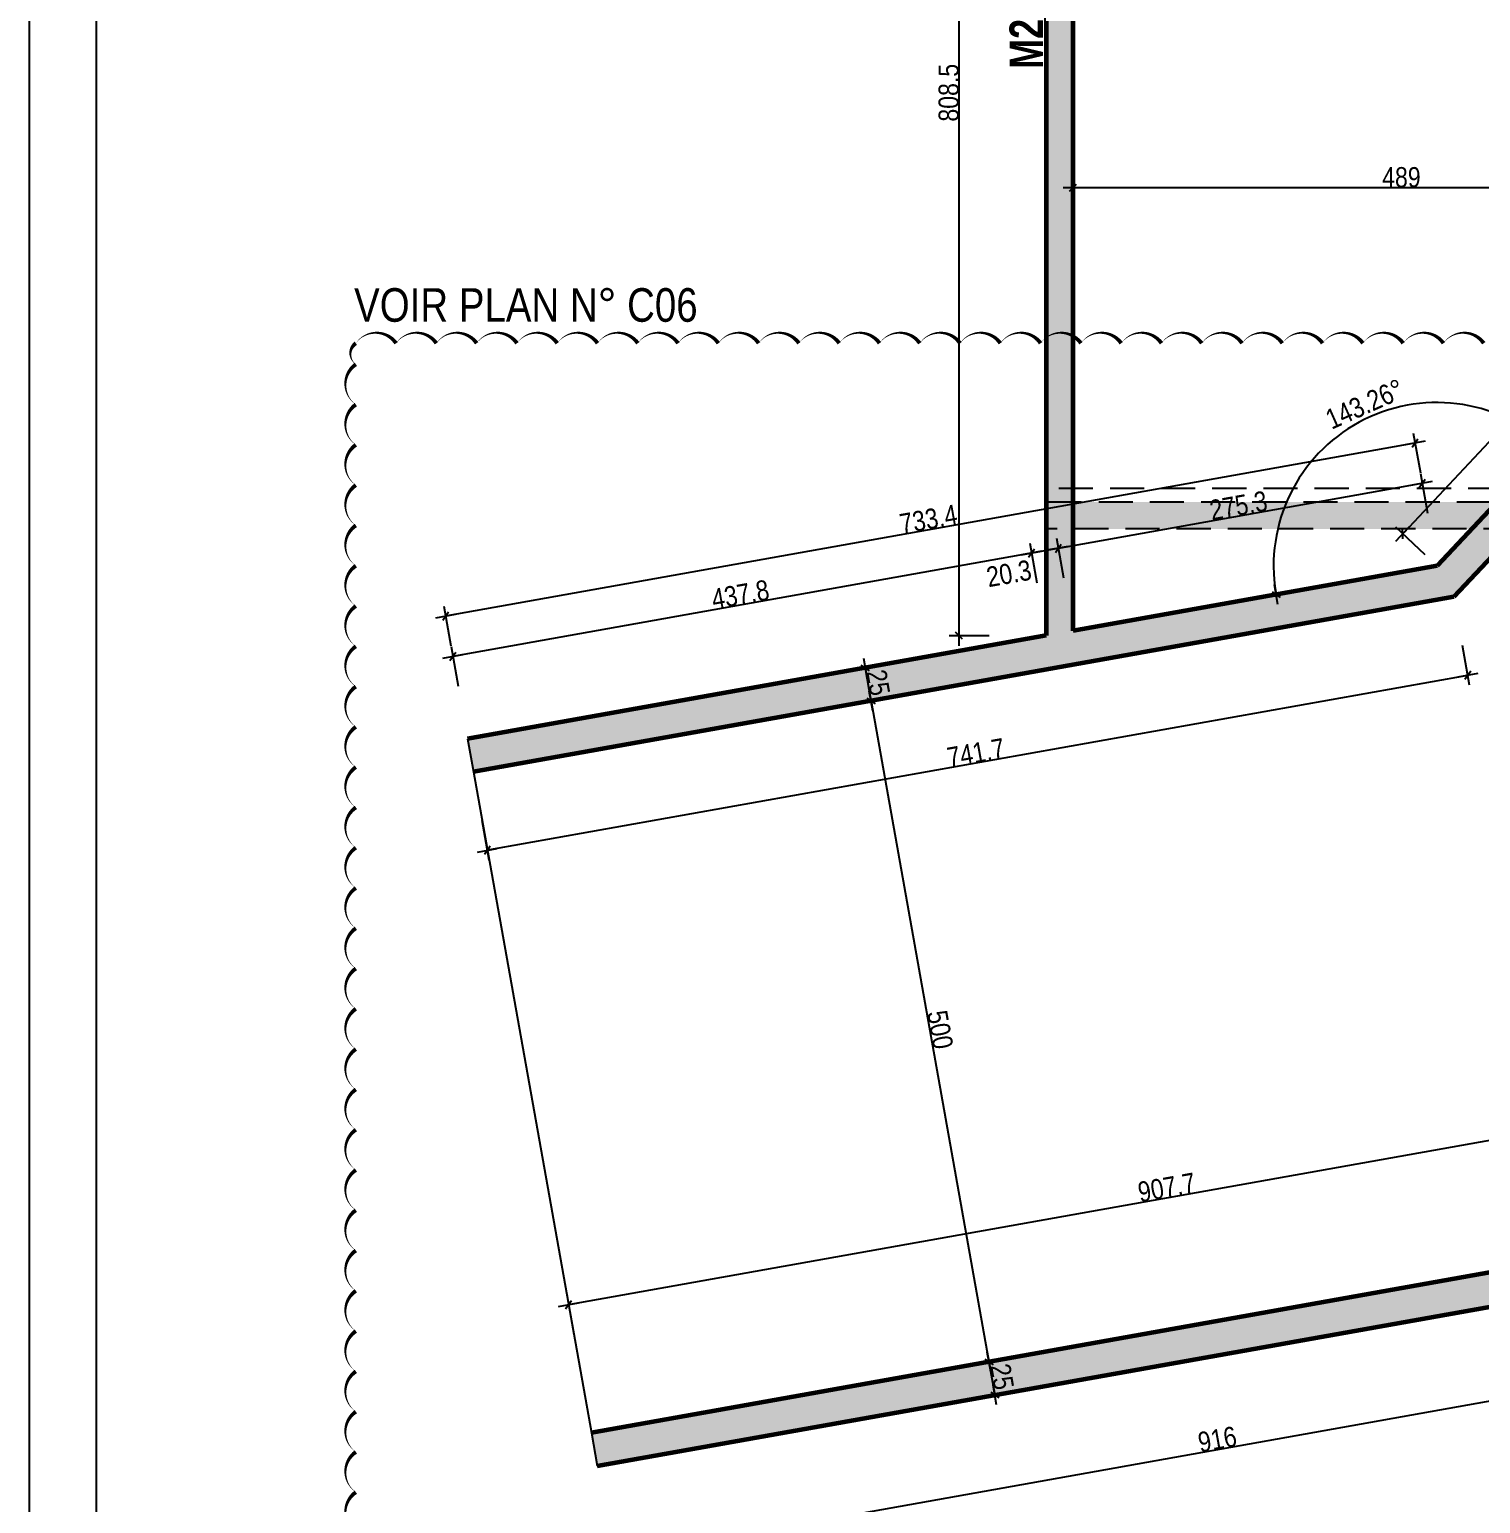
# Model space of a CAD drawing. Header units: millimetres. Extents: x -1921 to 5237, y 0 to 8595.
# Drawn here: x -1921 to -841, y 1684 to 2782 of the extents above; entities that cross this region are included whole.
import ezdxf
from ezdxf.enums import TextEntityAlignment as Align

# ---------------------------------------------------------------- set-up
doc = ezdxf.new("R2010")
doc.units = ezdxf.units.MM
doc.linetypes.add('CACHEX2', pattern=[19.05, 12.7, -6.35])
for name, color, linetype in [('01_Cad_2', 5, 'Continuous'), ('01_cote_gen', 4, 'Continuous'), ('01_linteaux', 2, 'Continuous'), ('01_murs_sup', 2, 'CACHEX2'), ('01_poch_murs', 253, 'Continuous'), ('01_texte', 230, 'Continuous'), ('AA_COTES', 2, 'Continuous')]:
    doc.layers.add(name, color=color, linetype=linetype)
doc.layers.add('01_murs_coup', color=5, linetype='Continuous', lineweight=60)
doc.styles.add('ARIAL NA', font='ARIALN.TTF')
doc.styles.add('impact', font='impact.ttf')
doc.styles.add('STYLE2', font='ARIALN.TTF')
doc.dimstyles.new('JB50', dxfattribs={"dimscale": 0.1, "dimtxt": 150, "dimasz": 15, "dimexe": 0.1, "dimexo": 0.1, "dimgap": 0.09, "dimtad": 1, "dimdec": 1, "dimdsep": 46, "dimtxsty": 'STYLE2', "dimblk1": 'BOND_G', "dimblk2": 'BOND_D', "dimsah": 1, "dimcen": 1.5, "dimdle": 0.01, "dimse1": 1, "dimse2": 1, "dimclrd": 4, "dimclre": 2, "dimclrt": 6, "dimazin": 2, "dimtfac": 2.333333, "dimtdec": 1, "dimtix": 1, "dimtmove": 2, "dimatfit": 3, "dimldrblk": 'BOND_G', "dimfxl": 1, "dimtolj": 1, "dimtzin": 0, "dimarcsym": 0})

# ---------------------------------------------------------------- blocks, each defined once
blk = doc.blocks.new('BOND_G')
at = {"layer": 'AA_COTES', "color": 0}
for p, q in [((0, -5), (0, 15)), ((5, 0), (-5, 0)), ((1.77, 1.77), (-1.77, -1.77))]:
    blk.add_line(p, q, dxfattribs=at)
blk = doc.blocks.new('BOND_D')
at = {"layer": 'AA_COTES', "color": 0}
for p, q in [((5, 0), (-5, 0)), ((-1.77, -1.77), (1.77, 1.77)), ((0, 5), (0, -15))]:
    blk.add_line(p, q, dxfattribs=at)
blk = doc.blocks.new('*D271')
at = {"layer": '01_cote_gen', "color": 4, "lineweight": -2, "transparency": 16777216}
blk.add_line((-1142.6, 2664), (-656.6, 2664), dxfattribs=at)
at = {"layer": 'DEFPOINTS', "color": 0}
for p in [(-1144.1, 2658.2), (-655.1, 2664), (-655.1, 2618.9)]:
    blk.add_point(p, dxfattribs=at)
at = {"layer": '01_cote_gen', "color": 4, "lineweight": -2, "transparency": 16777216, "xscale": 1.5, "yscale": 1.5, "zscale": 1.5, "rotation": 180}
blk.add_blockref('BOND_G', (-1144.1, 2664), dxfattribs=at)
at = {"layer": '01_cote_gen', "color": 4, "lineweight": -2, "transparency": 16777216, "xscale": 1.5, "yscale": 1.5, "zscale": 1.5}
blk.add_blockref('BOND_D', (-655.1, 2664), dxfattribs=at)
at = {"layer": '01_cote_gen', "color": 6, "transparency": 16777216, "insert": (-899.6, 2671.7), "char_height": 15, "attachment_point": 5, "style": 'STYLE2'}
blk.add_mtext('\\A1;489', dxfattribs=at)
blk = doc.blocks.new('*D278')
at = {"layer": '01_cote_gen', "color": 4, "lineweight": -2, "transparency": 16777216}
blk.add_line((-1298.7, 2304.8), (-1294.9, 2283.2), dxfattribs=at)
at = {"layer": 'DEFPOINTS', "color": 0}
for p in [(-1287.8, 2308.3), (-1283.4, 2283.7), (-1294.6, 2281.7)]:
    blk.add_point(p, dxfattribs=at)
at = {"layer": '01_cote_gen', "color": 4, "lineweight": -2, "transparency": 16777216, "xscale": 1.5, "yscale": 1.5, "zscale": 1.5}
for name, p, rotation in [('BOND_G', (-1299, 2306.3), 100.1170188303525), ('BOND_D', (-1294.6, 2281.7), 280.1170188303525)]:
    blk.add_blockref(name, p, dxfattribs=dict(at, rotation=rotation))
at = {"layer": '01_cote_gen', "color": 6, "transparency": 16777216, "insert": (-1289.3, 2295.4), "char_height": 15, "attachment_point": 5, "rotation": 280.117, "style": 'STYLE2'}
blk.add_mtext('\\A1;25', dxfattribs=at)
blk = doc.blocks.new('*D279')
at = {"layer": '01_cote_gen', "color": 4, "lineweight": -2, "transparency": 16777216}
blk.add_line((-1294.3, 2280.2), (-1207, 1791), dxfattribs=at)
at = {"layer": 'DEFPOINTS', "color": 0}
for p in [(-1283.4, 2283.7), (-1206.8, 1789.5), (-1162.2, 1797.4)]:
    blk.add_point(p, dxfattribs=at)
at = {"layer": '01_cote_gen', "color": 4, "lineweight": -2, "transparency": 16777216, "xscale": 1.5, "yscale": 1.5, "zscale": 1.5}
for name, p, rotation in [('BOND_G', (-1294.6, 2281.7), 100.1170188304325), ('BOND_D', (-1206.8, 1789.5), 280.1170188304325)]:
    blk.add_blockref(name, p, dxfattribs=dict(at, rotation=rotation))
at = {"layer": '01_cote_gen', "color": 6, "transparency": 16777216, "insert": (-1243.1, 2036.9), "char_height": 15, "attachment_point": 5, "rotation": 280.117, "style": 'STYLE2'}
blk.add_mtext('\\A1;500', dxfattribs=at)
blk = doc.blocks.new('*D280')
at = {"layer": '01_cote_gen', "color": 4, "lineweight": -2, "transparency": 16777216}
blk.add_line((-1206.5, 1788), (-1202.7, 1766.3), dxfattribs=at)
at = {"layer": 'DEFPOINTS', "color": 0}
for p in [(-1162.2, 1797.4), (-1135.5, 1776.8), (-1202.4, 1764.9)]:
    blk.add_point(p, dxfattribs=at)
at = {"layer": '01_cote_gen', "color": 4, "lineweight": -2, "transparency": 16777216, "xscale": 1.5, "yscale": 1.5, "zscale": 1.5}
for name, p, rotation in [('BOND_G', (-1206.8, 1789.5), 100.1170188304325), ('BOND_D', (-1202.4, 1764.9), 280.1170188304325)]:
    blk.add_blockref(name, p, dxfattribs=dict(at, rotation=rotation))
at = {"layer": '01_cote_gen', "color": 6, "transparency": 16777216, "insert": (-1197, 1778.5), "char_height": 15, "attachment_point": 5, "rotation": 280.117, "style": 'STYLE2'}
blk.add_mtext('\\A1;25', dxfattribs=at)
blk = doc.blocks.new('*D281')
at = {"layer": '01_cote_gen', "color": 4, "lineweight": -2, "transparency": 16777216}
blk.add_line((-851.6, 2300.5), (-1578.8, 2170.8), dxfattribs=at)
at = {"layer": 'DEFPOINTS', "color": 0}
for p in [(-860.5, 2359.2), (-1590.7, 2228.9), (-1580.3, 2170.5)]:
    blk.add_point(p, dxfattribs=at)
at = {"layer": '01_cote_gen', "color": 4, "lineweight": -2, "transparency": 16777216, "xscale": 1.5, "yscale": 1.5, "zscale": 1.5}
for name, p, rotation in [('BOND_G', (-850.1, 2300.8), 10.11701883036592), ('BOND_D', (-1580.3, 2170.5), 190.1170188303659)]:
    blk.add_blockref(name, p, dxfattribs=dict(at, rotation=rotation))
at = {"layer": '01_cote_gen', "color": 6, "transparency": 16777216, "insert": (-1216.5, 2243.1), "char_height": 15, "attachment_point": 5, "rotation": 10.117, "style": 'STYLE2'}
blk.add_mtext('\\A1;741.7', dxfattribs=at)
blk = doc.blocks.new('*D284')
at = {"layer": '01_cote_gen', "color": 4, "lineweight": -2, "transparency": 16777216}
blk.add_line((-1604.6, 2315.3), (-1176.5, 2391.7), dxfattribs=at)
at = {"layer": 'DEFPOINTS', "color": 0}
for p in [(-1175.1, 2391.9), (-1164.1, 2330.4), (-1595.1, 2253.5)]:
    blk.add_point(p, dxfattribs=at)
at = {"layer": '01_cote_gen', "color": 4, "lineweight": -2, "transparency": 16777216, "xscale": 1.5, "yscale": 1.5, "zscale": 1.5}
for name, p, rotation in [('BOND_D', (-1175.1, 2391.9), 10.11701883034966), ('BOND_G', (-1606, 2315), 190.1170188303497)]:
    blk.add_blockref(name, p, dxfattribs=dict(at, rotation=rotation))
at = {"layer": '01_cote_gen', "color": 6, "transparency": 16777216, "insert": (-1391.9, 2361), "char_height": 15, "attachment_point": 5, "rotation": 10.117, "style": 'STYLE2'}
blk.add_mtext('\\A1;437.8', dxfattribs=at)
blk = doc.blocks.new('*D285')
at = {"layer": '01_cote_gen', "color": 4, "lineweight": -2, "transparency": 16777216}
blk.add_line((-1173.6, 2392.2), (-1156.5, 2395.2), dxfattribs=at)
at = {"layer": 'DEFPOINTS', "color": 0}
for p in [(-1155.1, 2395.5), (-1164.1, 2330.4), (-1144.1, 2334)]:
    blk.add_point(p, dxfattribs=at)
at = {"layer": '01_cote_gen', "color": 4, "lineweight": -2, "transparency": 16777216, "xscale": 1.5, "yscale": 1.5, "zscale": 1.5}
for name, p, rotation in [('BOND_D', (-1155.1, 2395.5), 10.11701883034775), ('BOND_G', (-1175.1, 2391.9), 190.1170188303478)]:
    blk.add_blockref(name, p, dxfattribs=dict(at, rotation=rotation))
at = {"layer": '01_cote_gen', "color": 6, "transparency": 16777216, "insert": (-1191.9, 2376.6), "char_height": 15, "attachment_point": 5, "rotation": 10.117, "style": 'STYLE2'}
blk.add_mtext('\\A1;20.3', dxfattribs=at)
blk = doc.blocks.new('*D286')
at = {"layer": '01_cote_gen', "color": 4, "lineweight": -2, "transparency": 16777216}
blk.add_line((-1153.6, 2395.8), (-885.5, 2443.6), dxfattribs=at)
at = {"layer": 'DEFPOINTS', "color": 0}
for p in [(-884.1, 2443.8), (-873.1, 2382.3), (-1144.1, 2334)]:
    blk.add_point(p, dxfattribs=at)
at = {"layer": '01_cote_gen', "color": 4, "lineweight": -2, "transparency": 16777216, "xscale": 1.5, "yscale": 1.5, "zscale": 1.5}
for name, p, rotation in [('BOND_D', (-884.1, 2443.8), 10.11701883034982), ('BOND_G', (-1155.1, 2395.5), 190.1170188303498)]:
    blk.add_blockref(name, p, dxfattribs=dict(at, rotation=rotation))
at = {"layer": '01_cote_gen', "color": 6, "transparency": 16777216, "insert": (-1020.9, 2427.2), "char_height": 15, "attachment_point": 5, "rotation": 10.117, "style": 'STYLE2'}
blk.add_mtext('\\A1;275.3', dxfattribs=at)
blk = doc.blocks.new('*D287')
at = {"layer": '01_cote_gen', "color": 4, "lineweight": -2, "transparency": 16777216}
blk.add_line((-1609.9, 2345.3), (-890.9, 2473.6), dxfattribs=at)
at = {"layer": 'DEFPOINTS', "color": 0}
for p in [(-889.4, 2473.8), (-880.1, 2421.7), (-1602.1, 2292.9)]:
    blk.add_point(p, dxfattribs=at)
at = {"layer": '01_cote_gen', "color": 4, "lineweight": -2, "transparency": 16777216, "xscale": 1.5, "yscale": 1.5, "zscale": 1.5}
for name, p, rotation in [('BOND_D', (-889.4, 2473.8), 10.11701883034901), ('BOND_G', (-1611.4, 2345), 190.117018830349)]:
    blk.add_blockref(name, p, dxfattribs=dict(at, rotation=rotation))
at = {"layer": '01_cote_gen', "color": 6, "transparency": 16777216, "insert": (-1251.8, 2417), "char_height": 15, "attachment_point": 5, "rotation": 10.117, "style": 'STYLE2'}
blk.add_mtext('\\A1;733.4', dxfattribs=at)
blk = doc.blocks.new('*D288')
at = {"layer": '01_cote_gen', "color": 4, "lineweight": -2, "transparency": 16777216}
blk.add_line((-897.6, 2407.3), (-681.6, 2637.8), dxfattribs=at)
at = {"layer": 'DEFPOINTS', "color": 0}
for p in [(-680.6, 2638.9), (-655.1, 2615), (-873.1, 2382.3)]:
    blk.add_point(p, dxfattribs=at)
at = {"layer": '01_cote_gen', "color": 4, "lineweight": -2, "transparency": 16777216, "xscale": 1.5, "yscale": 1.5, "zscale": 1.5}
for name, p, rotation in [('BOND_D', (-680.6, 2638.9), 46.85957807586688), ('BOND_G', (-898.6, 2406.2), 226.8595780758669)]:
    blk.add_blockref(name, p, dxfattribs=dict(at, rotation=rotation))
at = {"layer": '01_cote_gen', "color": 6, "transparency": 16777216, "insert": (-795.2, 2527.8), "char_height": 15, "attachment_point": 5, "rotation": 46.8596, "style": 'STYLE2'}
blk.add_mtext('\\A1;318.8', dxfattribs=at)
blk = doc.blocks.new('*D290')
at = {"layer": '01_cote_gen', "color": 4, "lineweight": -2, "transparency": 16777216}
blk.add_arc((-873.1, 2382.3), 121.7, 47.5656, 189.411, dxfattribs=at)
at = {"layer": 'DEFPOINTS', "color": 0}
for p in [(-969.5, 2456.6), (-809.4, 2450.3), (-873.1, 2382.3), (-976.3, 2363.9)]:
    blk.add_point(p, dxfattribs=at)
at = {"layer": '01_cote_gen', "color": 4, "lineweight": -2, "transparency": 16777216, "xscale": 1.5, "yscale": 1.5, "zscale": 1.5}
for name, p, rotation in [('BOND_G', (-789.8, 2471.1), 317.2125900599032), ('BOND_D', (-992.9, 2360.9), 279.764006846317)]:
    blk.add_blockref(name, p, dxfattribs=dict(at, rotation=rotation))
at = {"layer": '01_cote_gen', "color": 6, "transparency": 16777216, "insert": (-926.8, 2502.8), "char_height": 15, "attachment_point": 5, "rotation": 24.014, "style": 'STYLE2'}
blk.add_mtext('\\A1;143.26°', dxfattribs=at)
blk = doc.blocks.new('*D291')
at = {"layer": '01_cote_gen', "color": 4, "lineweight": -2, "transparency": 16777216}
blk.add_line((-1518.4, 1832.4), (-627.7, 1991.4), dxfattribs=at)
at = {"layer": 'DEFPOINTS', "color": 0}
for p in [(-626.3, 1991.6), (-614.5, 1925.6), (-1508.1, 1766.2)]:
    blk.add_point(p, dxfattribs=at)
at = {"layer": '01_cote_gen', "color": 4, "lineweight": -2, "transparency": 16777216, "xscale": 1.5, "yscale": 1.5, "zscale": 1.5}
for name, p, rotation in [('BOND_D', (-626.3, 1991.6), 10.11701883034934), ('BOND_G', (-1519.9, 1832.2), 190.1170188303493)]:
    blk.add_blockref(name, p, dxfattribs=dict(at, rotation=rotation))
at = {"layer": '01_cote_gen', "color": 6, "transparency": 16777216, "insert": (-1074.4, 1919.4), "char_height": 15, "attachment_point": 5, "rotation": 10.117, "style": 'STYLE2'}
blk.add_mtext('\\A1;907.7', dxfattribs=at)
blk = doc.blocks.new('*D293')
at = {"layer": '01_cote_gen', "color": 4, "lineweight": -2, "transparency": 16777216}
blk.add_line((-586, 1804.5), (-1484.8, 1644.1), dxfattribs=at)
at = {"layer": 'DEFPOINTS', "color": 0}
for p in [(-596.7, 1873), (-1498.5, 1712), (-1486.3, 1643.8)]:
    blk.add_point(p, dxfattribs=at)
at = {"layer": '01_cote_gen', "color": 4, "lineweight": -2, "transparency": 16777216, "xscale": 1.5, "yscale": 1.5, "zscale": 1.5}
for name, p, rotation in [('BOND_G', (-584.5, 1804.7), 10.11701883035009), ('BOND_D', (-1486.3, 1643.8), 190.11701883035)]:
    blk.add_blockref(name, p, dxfattribs=dict(at, rotation=rotation))
at = {"layer": '01_cote_gen', "color": 6, "transparency": 16777216, "insert": (-1036.7, 1731.8), "char_height": 15, "attachment_point": 5, "rotation": 10.117, "style": 'STYLE2'}
blk.add_mtext('\\A1;916', dxfattribs=at)
blk = doc.blocks.new('*D320')
at = {"layer": '01_cote_gen', "color": 4, "lineweight": -2, "transparency": 16777216}
blk.add_line((-1229, 2331.9), (-1229, 3137.4), dxfattribs=at)
at = {"layer": 'DEFPOINTS', "color": 0}
for p in [(-1229, 3138.9), (-1164.1, 3138.9), (-1164.1, 2330.4)]:
    blk.add_point(p, dxfattribs=at)
at = {"layer": '01_cote_gen', "color": 4, "lineweight": -2, "transparency": 16777216, "xscale": 1.5, "yscale": 1.5, "zscale": 1.5}
for name, p, rotation in [('BOND_D', (-1229, 3138.9), 90), ('BOND_G', (-1229, 2330.4), 270)]:
    blk.add_blockref(name, p, dxfattribs=dict(at, rotation=rotation))
at = {"layer": '01_cote_gen', "color": 6, "transparency": 16777216, "insert": (-1236.7, 2734.7), "char_height": 15, "attachment_point": 5, "rotation": 90, "style": 'STYLE2'}
blk.add_mtext('\\A1;808.5', dxfattribs=at)

msp = doc.modelspace()

# ---------------------------------------------------------------- hatches: boundary and pattern name
at = {"layer": '01_murs_sup', "ltscale": 2}
h = msp.add_hatch(dxfattribs=at)
h.set_pattern_fill('DASH', color=256, scale=2.5, angle=135)
h.set_pattern_definition([(135, (-40566.9674, 43643.463), (-11.2253202, 9e-16), [7.9375, -7.9375])])
h.paths.add_polyline_path([(-1144.07, 2429.86), (-1164.07, 2429.86), (-1164.07, 2409.86), (-1144.07, 2409.86)])
h.paths.add_polyline_path([(-828.53, 2429.86), (-1144.07, 2429.86), (-1144.07, 2409.86), (-847.27, 2409.86)])
h.paths.add_polyline_path([(-794.26, 2429.86), (-828.53, 2429.86), (-847.27, 2409.86), (-813.01, 2409.86)])
h.paths.add_polyline_path([(-109.03, 2429.86), (-794.26, 2429.86), (-813.01, 2409.86), (-127.77, 2409.86)])
h.paths.add_polyline_path([(819.93, 3138.86), (801.93, 3138.86), (801.93, 2429.86), (-73.08, 2429.86), (-73.08, 3138.86), (-93.08, 3138.86), (-93.08, 2429.86), (-109.03, 2429.86), (-127.77, 2409.86), (-93.51, 2409.86), (819.93, 2409.86)])
h.paths.add_polyline_path([(-96.2, 2486.38), (-69.59, 2486.38), (-69.59, 2517.61), (-96.2, 2517.61)], flags=25)
h.paths.add_polyline_path([(797.09, 2486.38), (823.7, 2486.38), (823.7, 2517.61), (797.09, 2517.61)], flags=9)
at = {"layer": '01_poch_murs'}
h = msp.add_hatch(color=256, dxfattribs=at)
h.dxf.hatch_style = 1
h.paths.add_polyline_path([(318.92, 4713.92), (-605.08, 4713.83), (-605.08, 4445.31), (-585.08, 4445.31), (-585.08, 4607.92), (234.92, 4607.92), (234.92, 4445.31), (254.92, 4445.31), (254.92, 4607.93), (801.91, 4607.85), (801.91, 4445.31), (819.9, 4445.31), (819.9, 4625.85), (320.92, 4625.92), (-585.08, 4625.92), (-585.08, 4695.83), (318.92, 4695.92)])
h.paths.add_polyline_path([(254.92, 4395.31), (234.92, 4395.31), (234.92, 3695.88), (292.92, 3695.88), (292.92, 3713.88), (254.92, 3713.88)])
h.paths.add_polyline_path([(254.92, 4445.31), (234.92, 4445.31), (234.92, 4395.31), (254.92, 4395.31)])
h.paths.add_polyline_path([(-585.08, 4445.31), (-605.08, 4445.31), (-605.08, 4395.31), (-585.08, 4395.31)])
h.paths.add_polyline_path([(-585.08, 4395.31), (-605.08, 4395.31), (-605.08, 3989.93), (-928.08, 3989.93), (-928.08, 3472.93), (-1088.07, 3472.93), (-1088.07, 3138.92), (-1164.07, 3138.92), (-1164.07, 2330.39), (-1595.06, 2253.49), (-1590.67, 2228.88), (-860.52, 2359.16), (-630.08, 2605.07), (-630.08, 2618.9), (-655.08, 2618.9), (-655.08, 2614.95), (-873.08, 2382.31), (-1144.07, 2333.96), (-1144.07, 3118.92), (-585.08, 3118.92), (-585.08, 3138.92), (-1068.07, 3138.92), (-1068.07, 3452.93), (-928.08, 3452.93), (-928.08, 3278.92), (-585.08, 3278.92), (-585.08, 3368.93), (-605.08, 3368.93), (-605.08, 3296.92), (-908.08, 3296.92), (-908.08, 3515.92), (-605.08, 3515.92), (-605.08, 3468.92), (-585.08, 3468.92), (-585.08, 3540.92), (-605.08, 3540.92), (-605.08, 3533.92), (-908.08, 3533.92), (-908.08, 3969.93), (-605.08, 3969.93), (-605.08, 3642.92), (-585.08, 3642.92)])
h.paths.add_polyline_path([(819.91, 4395.31), (801.91, 4395.31), (801.91, 3989.88), (483.92, 3989.88), (483.92, 3713.88), (439.92, 3713.88), (439.92, 3695.88), (483.92, 3695.88), (483.92, 3638.87), (819.92, 3638.87), (819.92, 3864.88), (801.92, 3864.88), (801.92, 3656.87), (501.87, 3656.87), (501.94, 3973.87), (801.92, 3973.88), (801.91, 3966.87), (819.91, 3966.87)])
h.paths.add_polyline_path([(819.9, 4445.31), (801.91, 4445.31), (801.91, 4395.31), (819.91, 4395.31)])
h = msp.add_hatch(color=256, dxfattribs=at)
h.dxf.hatch_style = 1
h.paths.add_polyline_path([(-73.08, 3138.86), (-93.08, 3138.86), (-93.08, 2429.86), (-109.03, 2429.86), (-609.22, 1896.1), (-1502.84, 1736.65), (-1498.45, 1712.04), (-596.66, 1872.95), (-93.51, 2409.86), (819.93, 2409.86), (819.93, 3138.86), (801.93, 3138.86), (801.93, 2429.86), (-73.08, 2429.86)])

# ---------------------------------------------------------------- linework, layer by layer
at = {"layer": '01_Cad_2'}
msp.add_line((-1921.32, 699.27), (-1921.32, 4899.27), dxfattribs=at)
at = {"layer": '01_Cad_2', "color": 2}
msp.add_line((-1871.32, 749.27), (-1871.32, 4849.27), dxfattribs=at)
at = {"layer": '01_linteaux'}
msp.add_line((-1590.67, 2228.88), (-1502.84, 1736.65), dxfattribs=at)
at = {"layer": '01_murs_coup'}
for p, q in [((-1164.07, 3138.92), (-1164.07, 2330.39)), ((-1144.07, 2333.96), (-1144.07, 3118.92)), ((-655.08, 2614.95), (-873.08, 2382.31)), ((-630.08, 2605.07), (-860.52, 2359.16)), ((-873.08, 2382.31), (-1144.07, 2333.96)), ((-860.52, 2359.16), (-1590.67, 2228.88)), ((-1164.07, 2330.39), (-1595.06, 2253.49)), ((-609.22, 1896.1), (-1502.84, 1736.65)), ((-1498.45, 1712.04), (-596.66, 1872.95))]:
    msp.add_line(p, q, dxfattribs=at)
at = {"layer": '01_murs_sup', "ltscale": 2}
for p, q in [((3518.89, 2439.86), (-1164.07, 2439.86)), ((-109.03, 2429.86), (-1164.07, 2429.86)), ((-813.01, 2409.86), (-1164.07, 2409.86))]:
    msp.add_line(p, q, dxfattribs=at)
at = {"layer": '01_poch_murs'}
for p, q in [((-1595.06, 2253.49), (-1590.67, 2228.88)), ((-1502.84, 1736.65), (-1498.45, 1712.04))]:
    msp.add_line(p, q, dxfattribs=at)
at = {"layer": '01_texte'}
msp.add_lwpolyline([(-1678.27, 1662.46, 0, 3, -0.5205671), (-1678.27, 1692.46, 0, 3, -0.5205671), (-1678.27, 1722.46, 0, 3, -0.5205671), (-1678.27, 1752.46, 0, 3, -0.5205671), (-1678.27, 1782.46, 0, 3, -0.5205671), (-1678.27, 1812.46, 0, 3, -0.5205671), (-1678.27, 1842.46, 0, 3, -0.5205671), (-1678.27, 1872.46, 0, 3, -0.5205671), (-1678.27, 1902.46, 0, 3, -0.5205671), (-1678.27, 1932.46, 0, 3, -0.5205671), (-1678.27, 1962.46, 0, 3, -0.5205671), (-1678.27, 1992.46, 0, 3, -0.5205671), (-1678.27, 2022.46, 0, 3, -0.5205671), (-1678.27, 2052.46, 0, 3, -0.5205671), (-1678.27, 2082.46, 0, 3, -0.5205671), (-1678.27, 2112.46, 0, 3, -0.5205671), (-1678.27, 2142.46, 0, 3, -0.5205671), (-1678.27, 2172.46, 0, 3, -0.5205671), (-1678.27, 2202.46, 0, 3, -0.5205671), (-1678.27, 2232.46, 0, 3, -0.5205671), (-1678.27, 2262.46, 0, 3, -0.5205671), (-1678.27, 2292.46, 0, 3, -0.5205671), (-1678.27, 2322.46, 0, 3, -0.5205671), (-1678.27, 2352.46, 0, 3, -0.5205671), (-1678.27, 2382.46, 0, 3, -0.5205671), (-1678.27, 2412.46, 0, 3, -0.5205671), (-1678.27, 2442.46, 0, 3, -0.5205671), (-1678.27, 2472.46, 0, 3, -0.5205671), (-1678.27, 2502.46, 0, 3, -0.5205671), (-1678.27, 2532.46, 0, 3, -0.5205671), (-1678.27, 2548.13, 0, 3, -0.5205671), (-1648.27, 2548.13, 0, 3, -0.5205671), (-1618.27, 2548.13, 0, 3, -0.5205671), (-1588.27, 2548.13, 0, 3, -0.5205671), (-1558.27, 2548.13, 0, 3, -0.5205671), (-1528.27, 2548.13, 0, 3, -0.5205671), (-1498.27, 2548.13, 0, 3, -0.5205671), (-1468.27, 2548.13, 0, 3, -0.5205671), (-1438.27, 2548.13, 0, 3, -0.5205671), (-1408.27, 2548.13, 0, 3, -0.5205671), (-1378.27, 2548.13, 0, 3, -0.5205671), (-1348.27, 2548.13, 0, 3, -0.5205671), (-1318.27, 2548.13, 0, 3, -0.5205671), (-1288.27, 2548.13, 0, 3, -0.5205671), (-1258.27, 2548.13, 0, 3, -0.5205671), (-1228.27, 2548.13, 0, 3, -0.5205671), (-1198.27, 2548.13, 0, 3, -0.5205671), (-1168.27, 2548.13, 0, 3, -0.5205671), (-1138.27, 2548.13, 0, 3, -0.5205671), (-1108.27, 2548.13, 0, 3, -0.5205671), (-1078.27, 2548.13, 0, 3, -0.5205671), (-1048.27, 2548.13, 0, 3, -0.5205671), (-1018.27, 2548.13, 0, 3, -0.5205671), (-988.27, 2548.13, 0, 3, -0.5205671), (-958.27, 2548.13, 0, 3, -0.5205671), (-928.27, 2548.13, 0, 3, -0.5205671), (-898.27, 2548.13, 0, 3, -0.5205671), (-868.27, 2548.13, 0, 3, -0.5205671), (-838.27, 2548.13, 0, 3, -0.5205671)], format="xyseb", dxfattribs=at)

# ---------------------------------------------------------------- texts
at = {"layer": '01_texte', "style": 'impact'}
msp.add_text('M2', height=25, rotation=90, dxfattribs=at).set_placement((-1158.93, 2771.08), align=Align.BOTTOM_CENTER)
at = {"layer": '01_texte', "style": 'ARIAL NA'}
msp.add_text('VOIR PLAN N° C06', height=25, dxfattribs=at).set_placement((-1679.56, 2564.15))

# ---------------------------------------------------------------- dimensions: what is measured, and where the dimension line sits
at = {"layer": '01_cote_gen'}
for base, p1, p2, angle, picture, middle in [((-1229.01, 3138.92), (-1164.07, 2330.39), (-1164.07, 3138.92), 90, '*D320', (-1236.67, 2734.66)), ((-1206.78, 1789.48), (-1283.39, 2283.71), (-1162.23, 1797.43), 100.11702, '*D279', (-1243.15, 2036.94)), ((-1202.39, 1764.87), (-1162.23, 1797.43), (-1135.51, 1776.8), 100.11702, '*D280', (-1197.04, 1778.52))]:
    dim = msp.add_linear_dim(base=base, p1=p1, p2=p2, angle=angle, dimstyle='JB50', dxfattribs=at)
    dim.commit()
    dim.dimension.update_dxf_attribs({"geometry": picture, "text_midpoint": middle})
dim = msp.add_linear_dim(base=(-655.08, 2663.99), p1=(-1144.07, 2658.18), p2=(-655.08, 2618.9), dimstyle='JB50', dxfattribs=at)
dim.commit()
dim.dimension.update_dxf_attribs({"geometry": '*D271', "text_midpoint": (-899.57, 2671.66)})
for p1, p2, distance, picture, middle in [((-873.08, 2382.31), (-655.08, 2614.95), 35.01, '*D288', (-795.22, 2527.81)), ((-1602.09, 2292.87), (-880.11, 2421.7), 52.97, '*D287', (-1251.75, 2416.98)), ((-1144.07, 2333.96), (-873.08, 2382.31), 62.51, '*D286', (-1020.91, 2427.22)), ((-1595.06, 2253.49), (-1164.07, 2330.39), 62.51, '*D284', (-1391.9, 2361.02)), ((-860.52, 2359.16), (-1590.67, 2228.88), 59.31, '*D281', (-1216.5, 2243.06)), ((-1287.78, 2308.32), (-1283.39, 2283.71), -11.4, '*D278', (-1289.26, 2295.36)), ((-1508.11, 1766.18), (-614.49, 1925.64), 67.02, '*D291', (-1074.42, 1919.44)), ((-596.66, 1872.95), (-1498.45, 1712.04), 69.3, '*D293', (-1036.73, 1731.82))]:
    dim = msp.add_aligned_dim(p1=p1, p2=p2, distance=distance, dimstyle='JB50', dxfattribs=at)
    dim.commit()
    dim.dimension.update_dxf_attribs({"geometry": picture, "text_midpoint": middle})
dim = msp.add_angular_dim_3p(base=(-969.4842, 2456.6461), center=(-873.0849, 2382.3135), p1=(-976.2925, 2363.8978), p2=(-809.3734, 2450.3009), dimstyle='JB50', dxfattribs=at)
dim.commit()
dim.dimension.update_dxf_attribs({"geometry": '*D290', "text_midpoint": (-926.7571, 2502.7841), "dimtype": 165})
dim = msp.add_linear_dim(base=(-1155.05, 2395.5), p1=(-1164.07, 2330.39), p2=(-1144.07, 2333.96), angle=10.11702, dimstyle='JB50', dxfattribs=at)
dim.commit()
dim.dimension.update_dxf_attribs({"geometry": '*D285', "text_midpoint": (-1191.92, 2376.62), "dimtype": 161})

doc.saveas('drawing.dxf')
